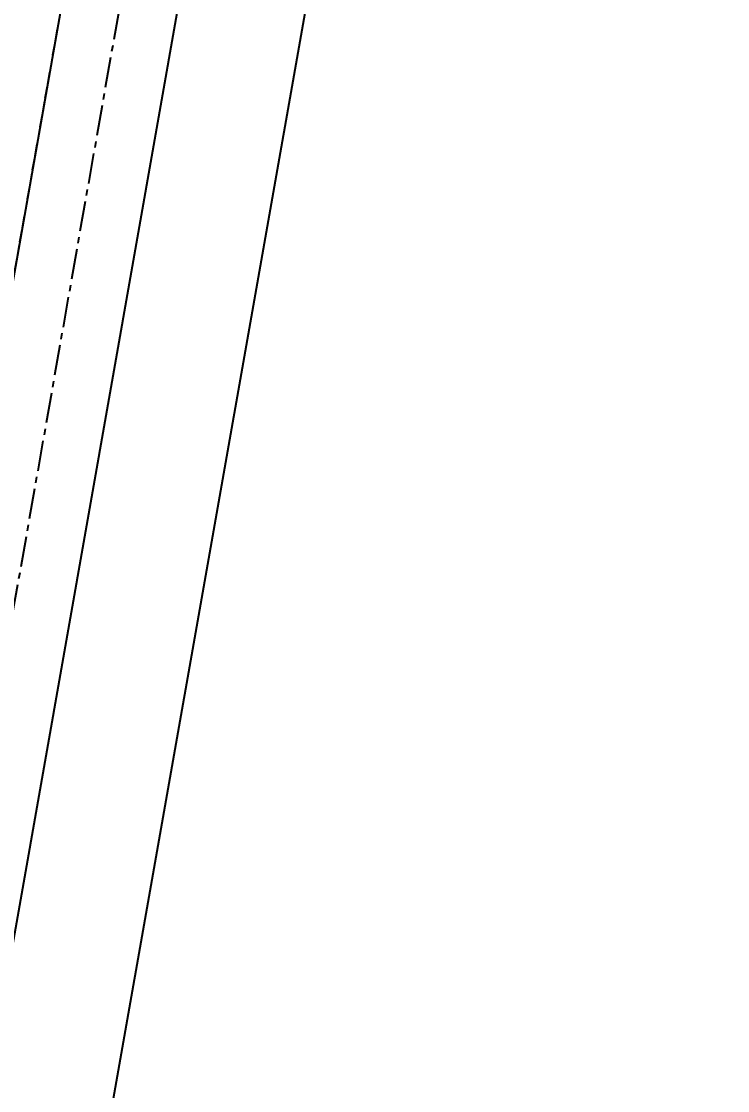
# Model space of a CAD drawing. Header units: metres. Extents: x 339429 to 340562, y 4034862 to 4035905.
# Drawn here: x 340143.8 to 340217.5, y 4035474.8 to 4035586.4 of the extents above; entities that cross this region are included whole.
import ezdxf

# ---------------------------------------------------------------- set-up
doc = ezdxf.new("R2010")
doc.units = ezdxf.units.M
doc.linetypes.add('CENTER', pattern=[5.08, 3.175, -0.635, 0.635, -0.635])
doc.linetypes.add('DASHED', pattern=[1.524, 1.27, -0.254])
for name, color, linetype, lineweight in [('BOUNDARY_COORDS', 6, 'Continuous', 25), ('DIMS', 3, 'Continuous', 18), ('ROADS_APPROX', 8, 'Continuous', 25)]:
    doc.layers.add(name, color=color, linetype=linetype, lineweight=lineweight)
doc.styles.add('AR', font='arial.ttf')
doc.dimstyles.new('SITE_M', dxfattribs={"dimtxt": 4, "dimasz": 3, "dimexe": 1.5, "dimexo": 1.5, "dimgap": 1, "dimtad": 1, "dimtxsty": 'AR', "dimcen": 2.5, "dimazin": 3, "dimtfac": 1, "dimtmove": 0, "dimatfit": 3})

# ---------------------------------------------------------------- blocks, each defined once
blk = doc.blocks.new('*D4')
at = {"layer": 'Defpoints', "color": 0, "transparency": 16777216}
for p in [(340186.47, 4035834.41), (340027.98, 4034935.75), (340057.52, 4034930.53)]:
    blk.add_point(p, dxfattribs=at)
at = {"layer": 'DIMS', "color": 0, "lineweight": -2, "transparency": 16777216}
for p, q in [((340187.95, 4035834.15), (340217.49, 4035828.94)), ((340215.5, 4035826.24), (340058.05, 4034933.49)), ((340029.46, 4034935.48), (340059, 4034930.27))]:
    blk.add_line(p, q, dxfattribs=at)
at = {"layer": 'DIMS', "color": 0, "transparency": 16777216}
for points in [[(340215, 4035826.33), (340215.99, 4035826.16), (340216.02, 4035829.2)], [(340057.55, 4034933.58), (340058.54, 4034933.4), (340057.52, 4034930.53)]]:
    blk.add_solid(points, dxfattribs=at)
at = {"layer": 'DIMS', "color": 0, "transparency": 16777216, "insert": (340133.42, 4035380.46), "char_height": 4, "attachment_point": 5, "rotation": 79.9979, "style": 'AR'}
blk.add_mtext('912,53', dxfattribs=at)

msp = doc.modelspace()

# ---------------------------------------------------------------- linework, layer by layer
at = {"layer": 'BOUNDARY_COORDS', "linetype": 'DASHED'}
msp.add_lwpolyline([(339873.637, 4035811.181), (340191.455, 4035834.778), (340032.684, 4034934.537), (339873.637, 4034975.391)], close=True, dxfattribs=at)
at = {"layer": 'ROADS_APPROX'}
for p, q in [((340201.876, 4035893.866), (340022.263, 4034875.449)), ((340213.694, 4035891.782), (340034.081, 4034873.365))]:
    msp.add_line(p, q, dxfattribs=at)
at = {"layer": 'ROADS_APPROX', "linetype": 'CENTER'}
msp.add_line((340207.785, 4035892.824), (340028.172, 4034874.407), dxfattribs=at)

# ---------------------------------------------------------------- dimensions: what is measured, and where the dimension line sits
at = {"layer": 'DIMS'}
dim = msp.add_linear_dim(base=(340057.525, 4034930.535), p1=(340186.473, 4035834.408), p2=(340027.981, 4034935.745), angle=259.9979, dimstyle='SITE_M', dxfattribs=at)
dim.commit()
dim.dimension.update_dxf_attribs({"geometry": '*D4', "text_midpoint": (340133.419, 4035380.457)})

doc.saveas('drawing.dxf')
